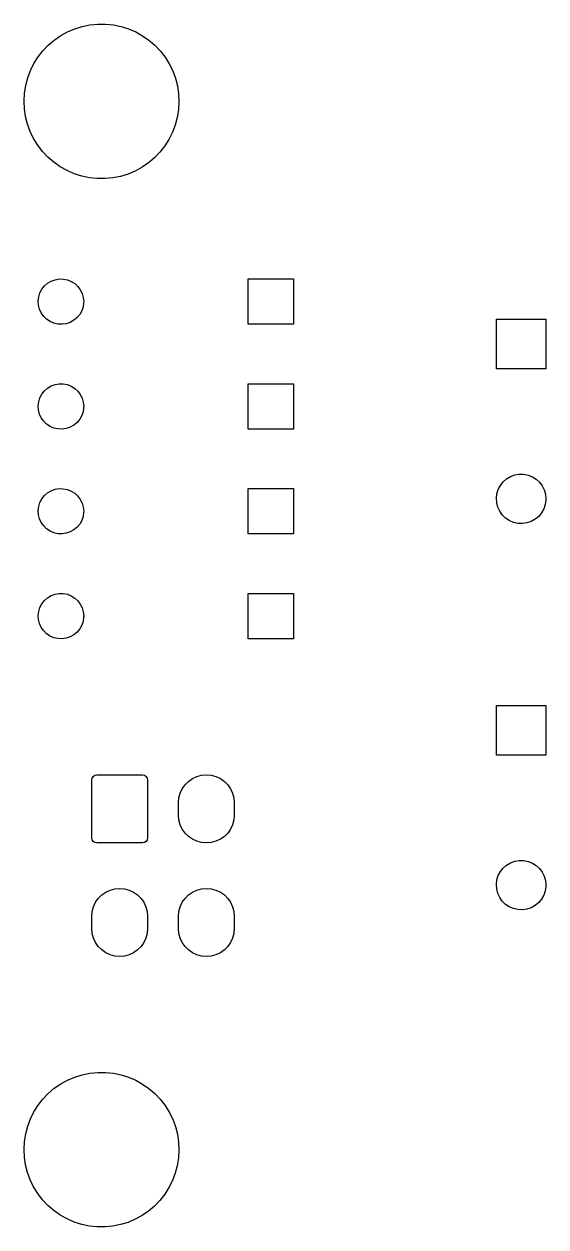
# Model space of a CAD drawing. Extents: x 81 to 222, y -131 to -73.
# Drawn here: x 81.1 to 106.4, y -131 to -72.7 of the extents above; entities that cross this region are included whole.
import ezdxf

# ---------------------------------------------------------------- set-up
doc = ezdxf.new("R2010")
doc.units = 0
doc.layers.add('BLACK', color=7, linetype='CONTINUOUS')

msp = doc.modelspace()

# ---------------------------------------------------------------- linework, layer by layer
at = {"layer": 'BLACK', "linetype": 'CONTINUOUS'}
for p, q in [((83.5411, -72.9347), (83.9034, -72.8218)), ((83.9034, -72.8218), (84.2752, -72.7462)), ((84.2752, -72.7462), (84.6528, -72.7085)), ((84.6528, -72.7085), (85.0323, -72.7091)), ((85.0323, -72.7091), (85.4097, -72.7481)), ((85.4097, -72.7481), (85.7813, -72.8251)), ((85.7813, -72.8251), (86.1431, -72.9392)), ((82.548, -73.4829), (82.8599, -73.2669)), ((82.8599, -73.2669), (83.1921, -73.0835)), ((83.1921, -73.0835), (83.5411, -72.9347)), ((86.1431, -72.9392), (86.4916, -73.0893)), ((86.4916, -73.0893), (86.8232, -73.2738)), ((86.8232, -73.2738), (87.1344, -73.4909)), ((81.7642, -74.3031), (81.9973, -74.0037)), ((81.9973, -74.0037), (82.2594, -73.7293)), ((82.2594, -73.7293), (82.548, -73.4829)), ((87.1344, -73.4909), (87.4221, -73.7384)), ((87.4221, -73.7384), (87.6833, -74.0136)), ((87.6833, -74.0136), (87.9153, -74.3138)), ((81.5625, -74.6245), (81.7642, -74.3031)), ((87.9153, -74.3138), (88.1158, -74.636)), ((81.2615, -75.3201), (81.3944, -74.9647)), ((81.3944, -74.9647), (81.5625, -74.6245)), ((88.1158, -74.636), (88.2828, -74.9767)), ((88.2828, -74.9767), (88.4144, -75.3326)), ((81.1065, -76.062), (81.1652, -75.6871)), ((81.1652, -75.6871), (81.2615, -75.3201)), ((88.4144, -75.3326), (88.5094, -75.7)), ((88.5094, -75.7), (88.5668, -76.075)), ((81.086, -76.4409), (81.1065, -76.062)), ((88.5668, -76.075), (88.586, -76.454)), ((81.1039, -76.8199), (81.086, -76.4409)), ((81.16, -77.1952), (81.1039, -76.8199)), ((88.5641, -76.859), (88.5041, -77.2337)), ((88.5859, -76.4802), (88.5641, -76.859)), ((88.586, -76.454), (88.5859, -76.4802)), ((81.2537, -77.5629), (81.16, -77.1952)), ((88.5041, -77.2337), (88.4065, -77.6004)), ((81.3841, -77.9192), (81.2537, -77.5629)), ((81.5498, -78.2606), (81.3841, -77.9192)), ((88.2724, -77.9553), (88.1031, -78.2949)), ((88.4065, -77.6004), (88.2724, -77.9553)), ((81.7492, -78.5834), (81.5498, -78.2606)), ((81.9802, -78.8845), (81.7492, -78.5834)), ((87.9003, -78.6156), (87.6662, -78.9142)), ((88.1031, -78.2949), (87.9003, -78.6156)), ((82.2405, -79.1606), (81.9802, -78.8845)), ((82.5273, -79.409), (82.2405, -79.1606)), ((87.4031, -79.1876), (87.1137, -79.4331)), ((87.6662, -78.9142), (87.4031, -79.1876)), ((82.8377, -79.6272), (82.5273, -79.409)), ((83.1686, -79.8129), (82.8377, -79.6272)), ((83.5166, -79.9642), (83.1686, -79.8129)), ((86.4681, -79.8302), (86.1186, -79.9778)), ((86.8009, -79.648), (86.4681, -79.8302)), ((87.1137, -79.4331), (86.8009, -79.648)), ((83.8781, -80.0796), (83.5166, -79.9642)), ((84.2494, -80.1578), (83.8781, -80.0796)), ((84.6267, -80.1982), (84.2494, -80.1578)), ((85.0061, -80.2001), (84.6267, -80.1982)), ((85.3838, -80.1638), (85.0061, -80.2001)), ((85.7559, -80.0894), (85.3838, -80.1638)), ((86.1186, -79.9778), (85.7559, -80.0894)), ((82.3984, -85.1652), (82.5873, -85.0955)), ((82.5873, -85.0955), (82.7857, -85.0614)), ((82.7857, -85.0614), (82.987, -85.064)), ((82.987, -85.064), (83.1844, -85.1033)), ((83.1844, -85.1033), (83.3714, -85.1779)), ((91.932, -87.258), (91.932, -85.058)), ((91.932, -85.058), (94.132, -85.058)), ((94.132, -85.058), (94.132, -87.258)), ((81.8557, -85.737), (81.9495, -85.5589)), ((81.9495, -85.5589), (82.0741, -85.4008)), ((82.0741, -85.4008), (82.2254, -85.2681)), ((82.2254, -85.2681), (82.3984, -85.1652)), ((83.3714, -85.1779), (83.5416, -85.2853)), ((83.5416, -85.2853), (83.6895, -85.422)), ((83.6895, -85.422), (83.8099, -85.5833)), ((83.8099, -85.5833), (83.8989, -85.7638)), ((81.7724, -86.1292), (81.796, -85.9293)), ((81.7855, -86.3301), (81.7724, -86.1292)), ((81.796, -85.9293), (81.8557, -85.737)), ((83.8989, -85.7638), (83.9536, -85.9575)), ((83.9705, -86.2156), (83.9416, -86.4148)), ((83.9536, -85.9575), (83.972, -86.158)), ((83.972, -86.158), (83.9705, -86.2156)), ((81.8351, -86.5252), (81.7855, -86.3301)), ((81.9194, -86.708), (81.8351, -86.5252)), ((82.0356, -86.8724), (81.9194, -86.708)), ((83.7785, -86.781), (83.6498, -86.9358)), ((83.8769, -86.6054), (83.7785, -86.781)), ((83.9416, -86.4148), (83.8769, -86.6054)), ((82.1797, -87.0129), (82.0356, -86.8724)), ((82.3471, -87.1247), (82.1797, -87.0129)), ((82.5321, -87.2042), (82.3471, -87.1247)), ((82.7284, -87.2486), (82.5321, -87.2042)), ((82.9296, -87.2565), (82.7284, -87.2486)), ((83.1288, -87.2276), (82.9296, -87.2565)), ((83.3194, -87.1629), (83.1288, -87.2276)), ((83.495, -87.0645), (83.3194, -87.1629)), ((83.6498, -86.9358), (83.495, -87.0645)), ((94.132, -87.258), (91.932, -87.258)), ((103.956, -89.4162), (103.956, -87.0162)), ((103.956, -87.0162), (106.356, -87.0162)), ((106.356, -87.0162), (106.356, -89.4162)), ((106.356, -89.4162), (103.956, -89.4162)), ((82.0741, -90.4808), (82.2254, -90.3481)), ((82.2254, -90.3481), (82.3984, -90.2452)), ((82.3984, -90.2452), (82.5873, -90.1755)), ((82.5873, -90.1755), (82.7857, -90.1414)), ((82.7857, -90.1414), (82.987, -90.144)), ((82.987, -90.144), (83.1844, -90.1833)), ((83.1844, -90.1833), (83.3714, -90.2579)), ((83.3714, -90.2579), (83.5416, -90.3653)), ((91.932, -92.338), (91.932, -90.138)), ((91.932, -90.138), (94.132, -90.138)), ((94.132, -90.138), (94.132, -92.338)), ((81.796, -91.0093), (81.8557, -90.817)), ((81.8557, -90.817), (81.9495, -90.6389)), ((81.9495, -90.6389), (82.0741, -90.4808)), ((83.5416, -90.3653), (83.6895, -90.502)), ((83.6895, -90.502), (83.8099, -90.6633)), ((83.8099, -90.6633), (83.8989, -90.8438)), ((83.8989, -90.8438), (83.9536, -91.0375)), ((81.7724, -91.2092), (81.796, -91.0093)), ((81.7855, -91.4101), (81.7724, -91.2092)), ((81.8351, -91.6052), (81.7855, -91.4101)), ((83.9416, -91.4948), (83.8769, -91.6854)), ((83.9705, -91.2956), (83.9416, -91.4948)), ((83.9536, -91.0375), (83.972, -91.238)), ((83.972, -91.238), (83.9705, -91.2956)), ((81.9194, -91.788), (81.8351, -91.6052)), ((82.0356, -91.9524), (81.9194, -91.788)), ((82.1797, -92.0929), (82.0356, -91.9524)), ((82.3471, -92.2047), (82.1797, -92.0929)), ((83.6498, -92.0158), (83.495, -92.1445)), ((83.7785, -91.861), (83.6498, -92.0158)), ((83.8769, -91.6854), (83.7785, -91.861)), ((82.5321, -92.2842), (82.3471, -92.2047)), ((82.7284, -92.3286), (82.5321, -92.2842)), ((82.9296, -92.3365), (82.7284, -92.3286)), ((83.1288, -92.3076), (82.9296, -92.3365)), ((83.3194, -92.2429), (83.1288, -92.3076)), ((83.495, -92.1445), (83.3194, -92.2429)), ((94.132, -92.338), (91.932, -92.338)), ((104.15, -95.0627), (104.286, -94.8902)), ((104.286, -94.8902), (104.451, -94.7454)), ((104.451, -94.7454), (104.639, -94.6331)), ((104.639, -94.6331), (104.845, -94.5571)), ((104.845, -94.5571), (105.062, -94.5199)), ((105.062, -94.5199), (105.281, -94.5228)), ((105.281, -94.5228), (105.497, -94.5656)), ((105.497, -94.5656), (105.701, -94.647)), ((105.701, -94.647), (105.887, -94.7642)), ((105.887, -94.7642), (106.048, -94.9133)), ((106.048, -94.9133), (106.179, -95.0892)), ((81.9495, -95.7189), (82.0741, -95.5608)), ((82.0741, -95.5608), (82.2254, -95.4281)), ((82.2254, -95.4281), (82.3984, -95.3252)), ((82.3984, -95.3252), (82.5873, -95.2555)), ((82.5873, -95.2555), (82.7857, -95.2214)), ((82.7857, -95.2214), (82.987, -95.224)), ((82.987, -95.224), (83.1844, -95.2633)), ((83.1844, -95.2633), (83.3714, -95.3379)), ((83.3714, -95.3379), (83.5416, -95.4453)), ((83.5416, -95.4453), (83.6895, -95.582)), ((83.6895, -95.582), (83.8099, -95.7433)), ((91.932, -97.418), (91.932, -95.218)), ((91.932, -95.218), (94.132, -95.218)), ((94.132, -95.218), (94.132, -97.418)), ((103.956, -95.6848), (103.982, -95.4667)), ((103.982, -95.4667), (104.047, -95.257)), ((104.047, -95.257), (104.15, -95.0627)), ((106.179, -95.0892), (106.276, -95.2862)), ((106.276, -95.2862), (106.336, -95.4975)), ((106.336, -95.4975), (106.356, -95.7162)), ((81.7724, -96.2892), (81.796, -96.0893)), ((81.796, -96.0893), (81.8557, -95.897)), ((81.8557, -95.897), (81.9495, -95.7189)), ((83.8099, -95.7433), (83.8989, -95.9238)), ((83.8989, -95.9238), (83.9536, -96.1175)), ((83.9536, -96.1175), (83.972, -96.318)), ((103.971, -95.9039), (103.956, -95.6848)), ((104.025, -96.1168), (103.971, -95.9039)), ((104.117, -96.3162), (104.025, -96.1168)), ((106.323, -95.9964), (106.252, -96.2043)), ((106.354, -95.779), (106.323, -95.9964)), ((106.356, -95.7162), (106.354, -95.779)), ((81.7855, -96.4901), (81.7724, -96.2892)), ((81.8351, -96.6852), (81.7855, -96.4901)), ((81.9194, -96.868), (81.8351, -96.6852)), ((83.9416, -96.5748), (83.8769, -96.7654)), ((83.9705, -96.3756), (83.9416, -96.5748)), ((83.972, -96.318), (83.9705, -96.3756)), ((104.244, -96.4956), (104.117, -96.3162)), ((104.401, -96.6488), (104.244, -96.4956)), ((104.583, -96.7708), (104.401, -96.6488)), ((105.836, -96.7052), (105.644, -96.8125)), ((106.005, -96.5647), (105.836, -96.7052)), ((106.145, -96.3959), (106.005, -96.5647)), ((106.252, -96.2043), (106.145, -96.3959)), ((82.0356, -97.0324), (81.9194, -96.868)), ((82.1797, -97.1729), (82.0356, -97.0324)), ((82.3471, -97.2847), (82.1797, -97.1729)), ((82.5321, -97.3642), (82.3471, -97.2847)), ((83.3194, -97.3229), (83.1288, -97.3876)), ((83.495, -97.2245), (83.3194, -97.3229)), ((83.6498, -97.0958), (83.495, -97.2245)), ((83.7785, -96.941), (83.6498, -97.0958)), ((83.8769, -96.7654), (83.7785, -96.941)), ((104.785, -96.8575), (104.583, -96.7708)), ((104.999, -96.906), (104.785, -96.8575)), ((105.219, -96.9146), (104.999, -96.906)), ((105.436, -96.8831), (105.219, -96.9146)), ((105.644, -96.8125), (105.436, -96.8831)), ((82.7284, -97.4086), (82.5321, -97.3642)), ((82.9296, -97.4165), (82.7284, -97.4086)), ((83.1288, -97.3876), (82.9296, -97.4165)), ((94.132, -97.418), (91.932, -97.418)), ((81.8557, -100.977), (81.9495, -100.799)), ((81.9495, -100.799), (82.0741, -100.641)), ((82.0741, -100.641), (82.2254, -100.508)), ((82.2254, -100.508), (82.3984, -100.405)), ((82.3984, -100.405), (82.5873, -100.335)), ((82.5873, -100.335), (82.7857, -100.301)), ((82.7857, -100.301), (82.987, -100.304)), ((82.987, -100.304), (83.1844, -100.343)), ((83.1844, -100.343), (83.3714, -100.418)), ((83.3714, -100.418), (83.5416, -100.525)), ((83.5416, -100.525), (83.6895, -100.662)), ((83.6895, -100.662), (83.8099, -100.823)), ((83.8099, -100.823), (83.8989, -101.004)), ((91.932, -102.498), (91.932, -100.298)), ((91.932, -100.298), (94.132, -100.298)), ((94.132, -100.298), (94.132, -102.498)), ((81.7724, -101.369), (81.796, -101.169)), ((81.7855, -101.57), (81.7724, -101.369)), ((81.796, -101.169), (81.8557, -100.977)), ((83.8989, -101.004), (83.9536, -101.198)), ((83.9536, -101.198), (83.972, -101.398)), ((83.972, -101.398), (83.9705, -101.456)), ((81.8351, -101.765), (81.7855, -101.57)), ((81.9194, -101.948), (81.8351, -101.765)), ((82.0356, -102.112), (81.9194, -101.948)), ((83.8769, -101.845), (83.7785, -102.021)), ((83.9416, -101.655), (83.8769, -101.845)), ((83.9705, -101.456), (83.9416, -101.655)), ((82.1797, -102.253), (82.0356, -102.112)), ((82.3471, -102.365), (82.1797, -102.253)), ((82.5321, -102.444), (82.3471, -102.365)), ((82.7284, -102.489), (82.5321, -102.444)), ((82.9296, -102.496), (82.7284, -102.489)), ((83.1288, -102.468), (82.9296, -102.496)), ((83.3194, -102.403), (83.1288, -102.468)), ((83.495, -102.305), (83.3194, -102.403)), ((83.6498, -102.176), (83.495, -102.305)), ((83.7785, -102.021), (83.6498, -102.176)), ((94.132, -102.498), (91.932, -102.498)), ((103.956, -108.134), (103.956, -105.734)), ((103.956, -105.734), (106.356, -105.734)), ((106.356, -105.734), (106.356, -108.134)), ((106.356, -108.134), (103.956, -108.134)), ((84.366, -109.344), (84.385, -109.248)), ((84.366, -112.144), (84.366, -109.344)), ((84.385, -109.248), (84.4392, -109.167)), ((84.4392, -109.167), (84.5203, -109.113)), ((84.5203, -109.113), (84.616, -109.094)), ((84.616, -109.094), (86.816, -109.094)), ((86.816, -109.094), (86.9117, -109.113)), ((86.9117, -109.113), (86.9928, -109.167)), ((86.9928, -109.167), (87.047, -109.248)), ((87.047, -109.248), (87.066, -109.344)), ((87.066, -109.344), (87.066, -112.144)), ((88.7469, -109.769), (88.8818, -109.576)), ((88.8818, -109.576), (89.0482, -109.41)), ((89.0482, -109.41), (89.241, -109.275)), ((89.241, -109.275), (89.4543, -109.175)), ((89.4543, -109.175), (89.6816, -109.115)), ((89.6816, -109.115), (89.916, -109.094)), ((89.916, -109.094), (90.1504, -109.115)), ((90.1504, -109.115), (90.3777, -109.175)), ((90.3777, -109.175), (90.591, -109.275)), ((90.591, -109.275), (90.7838, -109.41)), ((90.7838, -109.41), (90.9502, -109.576)), ((90.9502, -109.576), (91.0851, -109.769)), ((88.5865, -110.21), (88.6474, -109.982)), ((88.6474, -109.982), (88.7469, -109.769)), ((91.0851, -109.769), (91.1846, -109.982)), ((91.1846, -109.982), (91.2455, -110.21)), ((88.566, -110.444), (88.5865, -110.21)), ((88.566, -111.044), (88.566, -110.444)), ((91.2455, -110.21), (91.266, -110.444)), ((91.266, -110.444), (91.266, -111.044)), ((88.5865, -111.278), (88.566, -111.044)), ((88.6474, -111.506), (88.5865, -111.278)), ((91.2455, -111.278), (91.1846, -111.506)), ((91.266, -111.044), (91.2455, -111.278)), ((88.7469, -111.719), (88.6474, -111.506)), ((88.8818, -111.912), (88.7469, -111.719)), ((89.0482, -112.078), (88.8818, -111.912)), ((90.9502, -111.912), (90.7838, -112.078)), ((91.0851, -111.719), (90.9502, -111.912)), ((91.1846, -111.506), (91.0851, -111.719)), ((84.385, -112.24), (84.366, -112.144)), ((84.4392, -112.321), (84.385, -112.24)), ((84.5203, -112.375), (84.4392, -112.321)), ((84.616, -112.394), (84.5203, -112.375)), ((86.816, -112.394), (84.616, -112.394)), ((86.9117, -112.375), (86.816, -112.394)), ((86.9928, -112.321), (86.9117, -112.375)), ((87.047, -112.24), (86.9928, -112.321)), ((87.066, -112.144), (87.047, -112.24)), ((89.241, -112.213), (89.0482, -112.078)), ((89.4543, -112.313), (89.241, -112.213)), ((89.6816, -112.373), (89.4543, -112.313)), ((89.916, -112.394), (89.6816, -112.373)), ((90.1504, -112.373), (89.916, -112.394)), ((90.3777, -112.313), (90.1504, -112.373)), ((90.591, -112.213), (90.3777, -112.313)), ((90.7838, -112.078), (90.591, -112.213)), ((104.15, -113.78), (104.286, -113.608)), ((104.286, -113.608), (104.451, -113.463)), ((104.451, -113.463), (104.639, -113.351)), ((104.639, -113.351), (104.845, -113.275)), ((104.845, -113.275), (105.062, -113.238)), ((105.062, -113.238), (105.281, -113.241)), ((105.281, -113.241), (105.497, -113.283)), ((105.497, -113.283), (105.701, -113.365)), ((105.701, -113.365), (105.887, -113.482)), ((105.887, -113.482), (106.048, -113.631)), ((106.048, -113.631), (106.179, -113.807)), ((103.956, -114.403), (103.982, -114.185)), ((103.982, -114.185), (104.047, -113.975)), ((104.047, -113.975), (104.15, -113.78)), ((106.179, -113.807), (106.276, -114.004)), ((106.276, -114.004), (106.336, -114.215)), ((106.336, -114.215), (106.356, -114.434)), ((84.8482, -114.91), (85.041, -114.775)), ((85.041, -114.775), (85.2543, -114.675)), ((85.2543, -114.675), (85.4816, -114.615)), ((85.4816, -114.615), (85.716, -114.594)), ((85.716, -114.594), (85.9504, -114.615)), ((85.9504, -114.615), (86.1777, -114.675)), ((86.1777, -114.675), (86.391, -114.775)), ((86.391, -114.775), (86.5838, -114.91)), ((89.0482, -114.91), (89.241, -114.775)), ((89.241, -114.775), (89.4543, -114.675)), ((89.4543, -114.675), (89.6816, -114.615)), ((89.6816, -114.615), (89.916, -114.594)), ((89.916, -114.594), (90.1504, -114.615)), ((90.1504, -114.615), (90.3777, -114.675)), ((90.3777, -114.675), (90.591, -114.775)), ((90.591, -114.775), (90.7838, -114.91)), ((103.971, -114.622), (103.956, -114.403)), ((104.025, -114.835), (103.971, -114.622)), ((106.323, -114.714), (106.252, -114.922)), ((106.354, -114.497), (106.323, -114.714)), ((106.356, -114.434), (106.354, -114.497)), ((84.4474, -115.482), (84.5469, -115.269)), ((84.5469, -115.269), (84.6818, -115.076)), ((84.6818, -115.076), (84.8482, -114.91)), ((86.5838, -114.91), (86.7502, -115.076)), ((86.7502, -115.076), (86.8851, -115.269)), ((86.8851, -115.269), (86.9846, -115.482)), ((88.6474, -115.482), (88.7469, -115.269)), ((88.7469, -115.269), (88.8818, -115.076)), ((88.8818, -115.076), (89.0482, -114.91)), ((90.7838, -114.91), (90.9502, -115.076)), ((90.9502, -115.076), (91.0851, -115.269)), ((91.0851, -115.269), (91.1846, -115.482)), ((104.117, -115.034), (104.025, -114.835)), ((104.244, -115.213), (104.117, -115.034)), ((104.401, -115.367), (104.244, -115.213)), ((104.583, -115.489), (104.401, -115.367)), ((106.005, -115.283), (105.836, -115.423)), ((106.145, -115.114), (106.005, -115.283)), ((106.252, -114.922), (106.145, -115.114)), ((84.366, -115.944), (84.3865, -115.71)), ((84.366, -116.544), (84.366, -115.944)), ((84.3865, -115.71), (84.4474, -115.482)), ((86.9846, -115.482), (87.0455, -115.71)), ((87.0455, -115.71), (87.066, -115.944)), ((87.066, -115.944), (87.066, -116.544)), ((88.566, -115.944), (88.5865, -115.71)), ((88.566, -116.544), (88.566, -115.944)), ((88.5865, -115.71), (88.6474, -115.482)), ((91.1846, -115.482), (91.2455, -115.71)), ((91.2455, -115.71), (91.266, -115.944)), ((91.266, -115.944), (91.266, -116.544)), ((104.785, -115.575), (104.583, -115.489)), ((104.999, -115.624), (104.785, -115.575)), ((105.219, -115.632), (104.999, -115.624)), ((105.436, -115.601), (105.219, -115.632)), ((105.644, -115.53), (105.436, -115.601)), ((105.836, -115.423), (105.644, -115.53)), ((84.3865, -116.778), (84.366, -116.544)), ((87.066, -116.544), (87.0455, -116.778)), ((88.5865, -116.778), (88.566, -116.544)), ((91.266, -116.544), (91.2455, -116.778)), ((84.4474, -117.006), (84.3865, -116.778)), ((84.5469, -117.219), (84.4474, -117.006)), ((86.9846, -117.006), (86.8851, -117.219)), ((87.0455, -116.778), (86.9846, -117.006)), ((88.6474, -117.006), (88.5865, -116.778)), ((88.7469, -117.219), (88.6474, -117.006)), ((91.1846, -117.006), (91.0851, -117.219)), ((91.2455, -116.778), (91.1846, -117.006)), ((84.6818, -117.412), (84.5469, -117.219)), ((84.8482, -117.578), (84.6818, -117.412)), ((85.041, -117.713), (84.8482, -117.578)), ((85.2543, -117.813), (85.041, -117.713)), ((86.391, -117.713), (86.1777, -117.813)), ((86.5838, -117.578), (86.391, -117.713)), ((86.7502, -117.412), (86.5838, -117.578)), ((86.8851, -117.219), (86.7502, -117.412)), ((88.8818, -117.412), (88.7469, -117.219)), ((89.0482, -117.578), (88.8818, -117.412)), ((89.241, -117.713), (89.0482, -117.578)), ((89.4543, -117.813), (89.241, -117.713)), ((90.591, -117.713), (90.3777, -117.813)), ((90.7838, -117.578), (90.591, -117.713)), ((90.9502, -117.412), (90.7838, -117.578)), ((91.0851, -117.219), (90.9502, -117.412)), ((85.4816, -117.873), (85.2543, -117.813)), ((85.716, -117.894), (85.4816, -117.873)), ((85.9504, -117.873), (85.716, -117.894)), ((86.1777, -117.813), (85.9504, -117.873)), ((89.6816, -117.873), (89.4543, -117.813)), ((89.916, -117.894), (89.6816, -117.873)), ((90.1504, -117.873), (89.916, -117.894)), ((90.3777, -117.813), (90.1504, -117.873)), ((83.9034, -123.622), (84.2752, -123.546)), ((84.2752, -123.546), (84.6528, -123.508)), ((84.6528, -123.508), (85.0323, -123.509)), ((85.0323, -123.509), (85.4097, -123.548)), ((85.4097, -123.548), (85.7813, -123.625)), ((82.548, -124.283), (82.8599, -124.067)), ((82.8599, -124.067), (83.1921, -123.884)), ((83.1921, -123.884), (83.5411, -123.735)), ((83.5411, -123.735), (83.9034, -123.622)), ((85.7813, -123.625), (86.1431, -123.739)), ((86.1431, -123.739), (86.4916, -123.889)), ((86.4916, -123.889), (86.8232, -124.074)), ((86.8232, -124.074), (87.1344, -124.291)), ((81.9973, -124.804), (82.2594, -124.529)), ((82.2594, -124.529), (82.548, -124.283)), ((87.1344, -124.291), (87.4221, -124.538)), ((87.4221, -124.538), (87.6833, -124.814)), ((81.5625, -125.425), (81.7642, -125.103)), ((81.7642, -125.103), (81.9973, -124.804)), ((87.6833, -124.814), (87.9153, -125.114)), ((87.9153, -125.114), (88.1158, -125.436)), ((81.2615, -126.12), (81.3944, -125.765)), ((81.3944, -125.765), (81.5625, -125.425)), ((88.1158, -125.436), (88.2828, -125.777)), ((88.2828, -125.777), (88.4144, -126.133)), ((81.1065, -126.862), (81.1652, -126.487)), ((81.1652, -126.487), (81.2615, -126.12)), ((88.4144, -126.133), (88.5094, -126.5)), ((81.086, -127.241), (81.1065, -126.862)), ((88.5094, -126.5), (88.5668, -126.875)), ((88.5668, -126.875), (88.586, -127.254)), ((81.1039, -127.62), (81.086, -127.241)), ((81.16, -127.995), (81.1039, -127.62)), ((88.5859, -127.28), (88.5641, -127.659)), ((88.586, -127.254), (88.5859, -127.28)), ((81.2537, -128.363), (81.16, -127.995)), ((88.5041, -128.034), (88.4065, -128.4)), ((88.5641, -127.659), (88.5041, -128.034)), ((81.3841, -128.719), (81.2537, -128.363)), ((81.5498, -129.061), (81.3841, -128.719)), ((88.2724, -128.755), (88.1031, -129.095)), ((88.4065, -128.4), (88.2724, -128.755)), ((81.7492, -129.383), (81.5498, -129.061)), ((81.9802, -129.684), (81.7492, -129.383)), ((88.1031, -129.095), (87.9003, -129.416)), ((82.2405, -129.961), (81.9802, -129.684)), ((82.5273, -130.209), (82.2405, -129.961)), ((87.4031, -129.988), (87.1137, -130.233)), ((87.6662, -129.714), (87.4031, -129.988)), ((87.9003, -129.416), (87.6662, -129.714)), ((82.8377, -130.427), (82.5273, -130.209)), ((83.1686, -130.613), (82.8377, -130.427)), ((86.8009, -130.448), (86.4681, -130.63)), ((87.1137, -130.233), (86.8009, -130.448)), ((83.5166, -130.764), (83.1686, -130.613)), ((83.8781, -130.88), (83.5166, -130.764)), ((84.2494, -130.958), (83.8781, -130.88)), ((84.6267, -130.998), (84.2494, -130.958)), ((85.0061, -131), (84.6267, -130.998)), ((85.3838, -130.964), (85.0061, -131)), ((85.7559, -130.889), (85.3838, -130.964)), ((86.1186, -130.778), (85.7559, -130.889)), ((86.4681, -130.63), (86.1186, -130.778))]:
    msp.add_line(p, q, dxfattribs=at)

doc.saveas('drawing.dxf')
